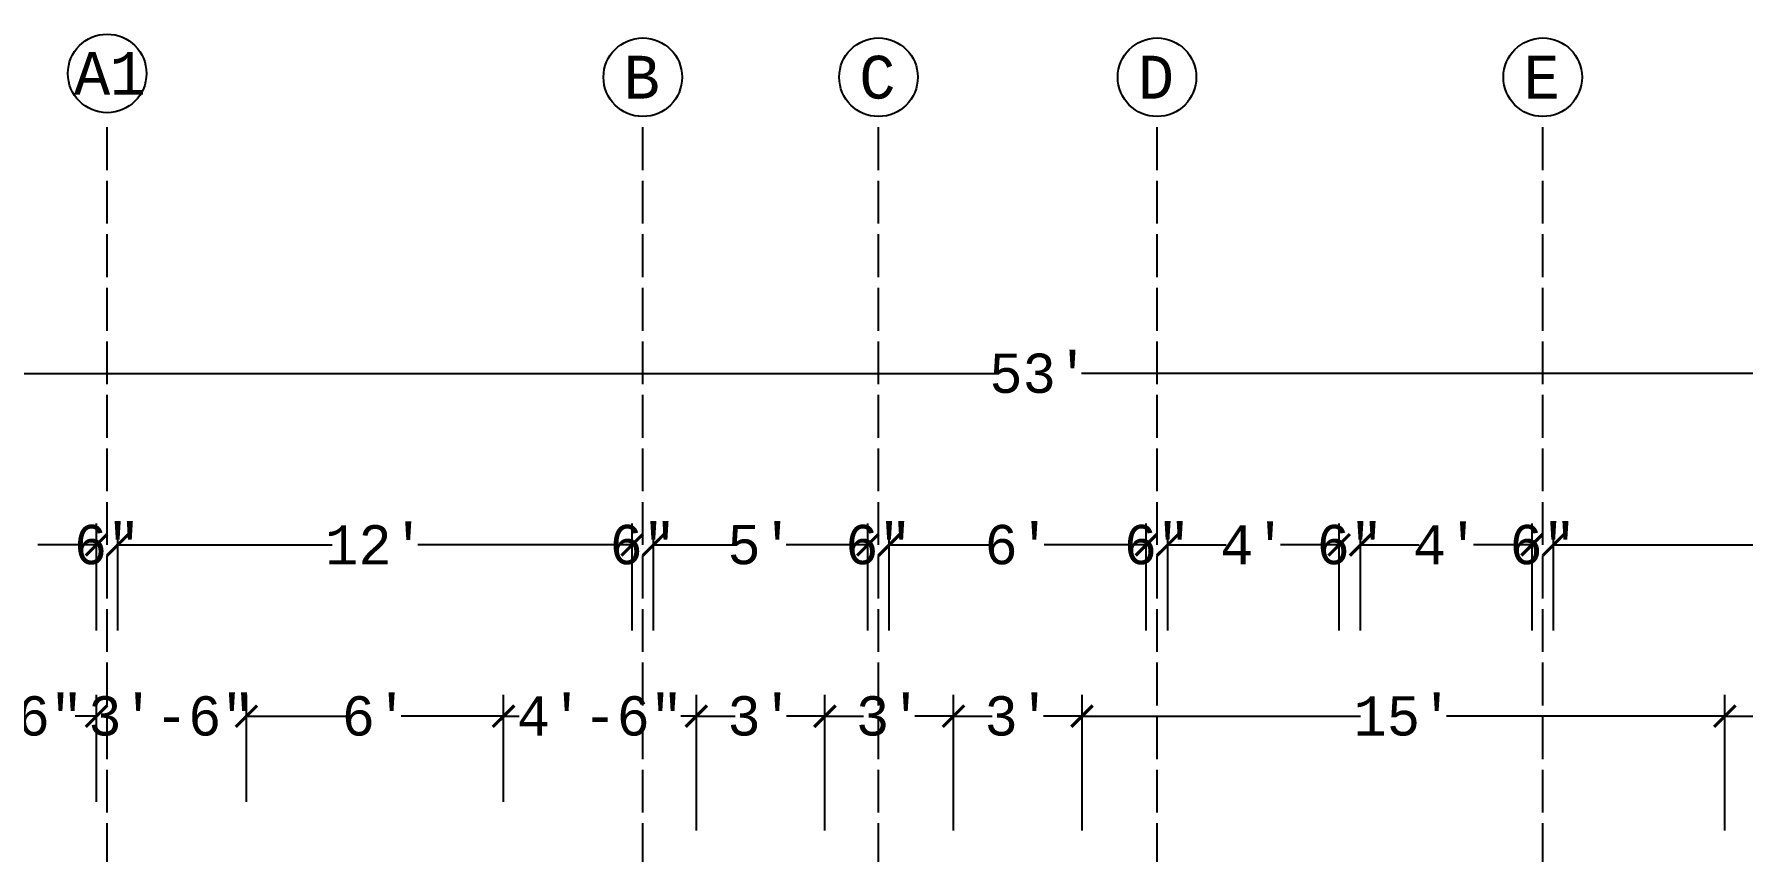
# Model space of a CAD drawing. Header units: inches. Extents: x 8351 to 42256, y 21052 to 33437.
# Drawn here: x 12259.1 to 12737.6, y 24546 to 24775.1 of the extents above; entities that cross this region are included whole.
import ezdxf

# ---------------------------------------------------------------- set-up
doc = ezdxf.new("R2010")
doc.units = ezdxf.units.IN
doc.header["$MEASUREMENT"] = 0
doc.linetypes.add('ACAD_ISO02W100', pattern=[15, 12, -3])
doc.layers.add('A-DIM', color=7, linetype='Continuous', lineweight=25)
doc.layers.add('A-G-BEAM', color=8, linetype='ACAD_ISO02W100')
doc.styles.get("Standard").update_dxf_attribs({"font": 'consolab.ttf', "height": 11})

# ---------------------------------------------------------------- blocks, each defined once
blk = doc.blocks.new('_ArchTick')
at = {"color": 0, "linetype": 'ByBlock', "const_width": 0.15}
blk.add_lwpolyline([(-0.5, -0.5), (0.5, 0.5)], dxfattribs=at)

msp = doc.modelspace()

# ---------------------------------------------------------------- linework, layer by layer
at = {"layer": 'A-DIM'}
for p, q in [((12222.57, 24680.02), (12528.72, 24680.02)), ((12858.57, 24680.02), (12552.43, 24680.02)), ((12276.57, 24608.02), (12276.57, 24638.02)), ((12276.57, 24608.02), (12276.57, 24638.02)), ((12282.57, 24608.02), (12282.57, 24638.02)), ((12282.57, 24608.02), (12282.57, 24638.02)), ((12426.57, 24608.02), (12426.57, 24638.02)), ((12426.57, 24608.02), (12426.57, 24638.02)), ((12432.57, 24608.02), (12432.57, 24638.02)), ((12432.57, 24608.02), (12432.57, 24638.02)), ((12492.57, 24608.02), (12492.57, 24638.02)), ((12492.57, 24608.02), (12492.57, 24638.02)), ((12498.57, 24608.02), (12498.57, 24638.02)), ((12498.57, 24608.02), (12498.57, 24638.02)), ((12570.57, 24608.02), (12570.57, 24638.02)), ((12570.57, 24608.02), (12570.57, 24638.02)), ((12576.57, 24608.02), (12576.57, 24638.02)), ((12576.57, 24608.02), (12576.57, 24638.02)), ((12624.57, 24608.02), (12624.57, 24638.02)), ((12624.57, 24608.02), (12624.57, 24638.02)), ((12630.57, 24608.02), (12630.57, 24638.02)), ((12630.57, 24608.02), (12630.57, 24638.02)), ((12678.57, 24608.02), (12678.57, 24638.02)), ((12678.57, 24608.02), (12678.57, 24638.02)), ((12684.57, 24608.02), (12684.57, 24638.02)), ((12684.57, 24608.02), (12684.57, 24638.02)), ((12276.57, 24632.02), (12260.18, 24632.02)), ((12276.57, 24632.02), (12270.57, 24632.02)), ((12282.57, 24632.02), (12288.57, 24632.02)), ((12282.57, 24632.02), (12342.55, 24632.02)), ((12426.57, 24632.02), (12366.6, 24632.02)), ((12426.57, 24632.02), (12420.57, 24632.02)), ((12432.57, 24632.02), (12438.57, 24632.02)), ((12432.57, 24632.02), (12455.46, 24632.02)), ((12492.57, 24632.02), (12469.69, 24632.02)), ((12492.57, 24632.02), (12486.57, 24632.02)), ((12498.57, 24632.02), (12504.57, 24632.02)), ((12498.57, 24632.02), (12527.21, 24632.02)), ((12570.57, 24632.02), (12541.94, 24632.02)), ((12570.57, 24632.02), (12564.57, 24632.02)), ((12576.57, 24632.02), (12582.57, 24632.02)), ((12576.57, 24632.02), (12592.96, 24632.02)), ((12624.57, 24632.02), (12608.18, 24632.02)), ((12624.57, 24632.02), (12618.57, 24632.02)), ((12630.57, 24632.02), (12636.57, 24632.02)), ((12630.57, 24632.02), (12646.96, 24632.02)), ((12678.57, 24632.02), (12662.18, 24632.02)), ((12678.57, 24632.02), (12672.57, 24632.02)), ((12684.57, 24632.02), (12690.57, 24632.02)), ((12684.57, 24632.02), (12756.55, 24632.02)), ((12276.57, 24560.02), (12276.57, 24590.02)), ((12276.57, 24560.02), (12276.57, 24590.02)), ((12318.57, 24560.02), (12318.57, 24590.02)), ((12318.57, 24560.02), (12318.57, 24590.02)), ((12390.57, 24560.02), (12390.57, 24590.02)), ((12390.57, 24560.02), (12390.57, 24590.02)), ((12444.57, 24552.02), (12444.57, 24590.02)), ((12444.57, 24552.02), (12444.57, 24590.02)), ((12480.57, 24552.02), (12480.57, 24590.02)), ((12480.57, 24552.02), (12480.57, 24590.02)), ((12516.57, 24552.02), (12516.57, 24590.02)), ((12516.57, 24552.02), (12516.57, 24590.02)), ((12552.57, 24552.02), (12552.57, 24590.02)), ((12552.57, 24552.02), (12552.57, 24590.02)), ((12732.57, 24552.02), (12732.57, 24590.02)), ((12732.57, 24552.02), (12732.57, 24590.02)), ((12276.57, 24584.02), (12270.57, 24584.02)), ((12276.57, 24584.02), (12272.24, 24584.02)), ((12318.57, 24584.02), (12324.57, 24584.02)), ((12318.57, 24584.02), (12347.21, 24584.02)), ((12390.57, 24584.02), (12361.94, 24584.02)), ((12390.57, 24584.02), (12394.91, 24584.02)), ((12444.57, 24584.02), (12440.24, 24584.02)), ((12444.57, 24584.02), (12455.39, 24584.02)), ((12480.57, 24584.02), (12469.76, 24584.02)), ((12480.57, 24584.02), (12491.39, 24584.02)), ((12516.57, 24584.02), (12505.76, 24584.02)), ((12516.57, 24584.02), (12527.39, 24584.02)), ((12552.57, 24584.02), (12541.76, 24584.02)), ((12552.57, 24584.02), (12630.55, 24584.02)), ((12732.57, 24584.02), (12654.6, 24584.02)), ((12732.57, 24584.02), (12761.21, 24584.02))]:
    msp.add_line(p, q, dxfattribs=at)
at = {"layer": 'A-G-BEAM'}
for p, q in [((12279.57, 24137.02), (12279.57, 24752.02)), ((12279.57, 24137.02), (12279.57, 24752.02)), ((12429.57, 23672.02), (12429.57, 24752.02)), ((12429.57, 23672.02), (12429.57, 24752.02)), ((12495.57, 23672.02), (12495.57, 24752.02)), ((12495.57, 23672.02), (12495.57, 24752.02)), ((12573.57, 23672.02), (12573.57, 24752.02)), ((12573.57, 23672.02), (12573.57, 24752.02)), ((12681.57, 23672.02), (12681.57, 24752.02)), ((12681.57, 23672.02), (12681.57, 24752.02))]:
    msp.add_line(p, q, dxfattribs=at)
at = {"layer": 'A-G-BEAM', "color": 7, "linetype": 'Continuous'}
for centre in [(12279.57, 24764.09), (12279.57, 24764.09), (12429.57, 24763.02), (12429.57, 24763.02), (12495.57, 24763.02), (12495.57, 24763.02), (12573.57, 24763.02), (12573.57, 24763.02), (12681.57, 24763.02), (12681.57, 24763.02)]:
    msp.add_circle(centre, 11, dxfattribs=at)

# ---------------------------------------------------------------- block references
at = {"layer": 'A-DIM', "xscale": 6, "yscale": 6, "zscale": 6}
for p in [(12276.57, 24632.02), (12276.57, 24632.02), (12426.57, 24632.02), (12426.57, 24632.02), (12492.57, 24632.02), (12492.57, 24632.02), (12570.57, 24632.02), (12570.57, 24632.02), (12624.57, 24632.02), (12624.57, 24632.02), (12678.57, 24632.02), (12678.57, 24632.02), (12276.57, 24584.02), (12276.57, 24584.02), (12390.57, 24584.02), (12444.57, 24584.02), (12480.57, 24584.02), (12516.57, 24584.02), (12552.57, 24584.02), (12732.57, 24584.02)]:
    msp.add_blockref('_ArchTick', p, dxfattribs=at)
at = {"layer": 'A-DIM', "xscale": 6, "yscale": 6, "zscale": 6, "rotation": 180}
for p in [(12282.57, 24632.02), (12282.57, 24632.02), (12432.57, 24632.02), (12432.57, 24632.02), (12498.57, 24632.02), (12498.57, 24632.02), (12576.57, 24632.02), (12576.57, 24632.02), (12630.57, 24632.02), (12630.57, 24632.02), (12684.57, 24632.02), (12684.57, 24632.02), (12318.57, 24584.02), (12318.57, 24584.02), (12390.57, 24584.02), (12444.57, 24584.02), (12480.57, 24584.02), (12516.57, 24584.02), (12552.57, 24584.02), (12732.57, 24584.02)]:
    msp.add_blockref('_ArchTick', p, dxfattribs=at)

# ---------------------------------------------------------------- texts
at = {"layer": 'A-DIM', "char_height": 11, "attachment_point": 5}
for s, insert in [("\\A1;53'", (12540.57, 24680.02)), ('\\A1;6"', (12279.57, 24632.02)), ("\\A1;12'", (12354.57, 24632.02)), ('\\A1;6"', (12429.57, 24632.02)), ("\\A1;5'", (12462.57, 24632.02)), ('\\A1;6"', (12495.57, 24632.02)), ("\\A1;6'", (12534.57, 24632.02)), ('\\A1;6"', (12573.57, 24632.02)), ("\\A1;4'", (12600.57, 24632.02)), ('\\A1;6"', (12627.57, 24632.02)), ("\\A1;4'", (12654.57, 24632.02)), ('\\A1;6"', (12681.57, 24632.02)), ('\\A1;4\'-6"', (12249.57, 24584.02)), ('\\A1;3\'-6"', (12297.57, 24584.02)), ("\\A1;6'", (12354.57, 24584.02)), ('\\A1;4\'-6"', (12417.57, 24584.02)), ("\\A1;3'", (12462.57, 24584.02)), ("\\A1;3'", (12498.57, 24584.02)), ("\\A1;3'", (12534.57, 24584.02)), ("\\A1;15'", (12642.57, 24584.02))]:
    msp.add_mtext(s, dxfattribs=dict(at, insert=insert))
at = {"layer": 'A-G-BEAM', "color": 7, "char_height": 12, "attachment_point": 1}
for s, insert in [('A ', (12270.27, 24770.12)), ('A ', (12270.27, 24770.12)), ('1 ', (12280.25, 24770.12)), ('1 ', (12280.25, 24770.12)), ('B ', (12424.18, 24769.04)), ('B ', (12424.18, 24769.04)), ('C ', (12490.18, 24769.04)), ('C ', (12490.18, 24769.04)), ('D ', (12568.18, 24769.04)), ('D ', (12568.18, 24769.04)), ('E ', (12676.18, 24769.04)), ('E ', (12676.18, 24769.04))]:
    msp.add_mtext_dynamic_manual_height_columns(s, width=13.2112, gutter_width=60, heights=[0], dxfattribs=dict(at, insert=insert))

doc.saveas('drawing.dxf')
